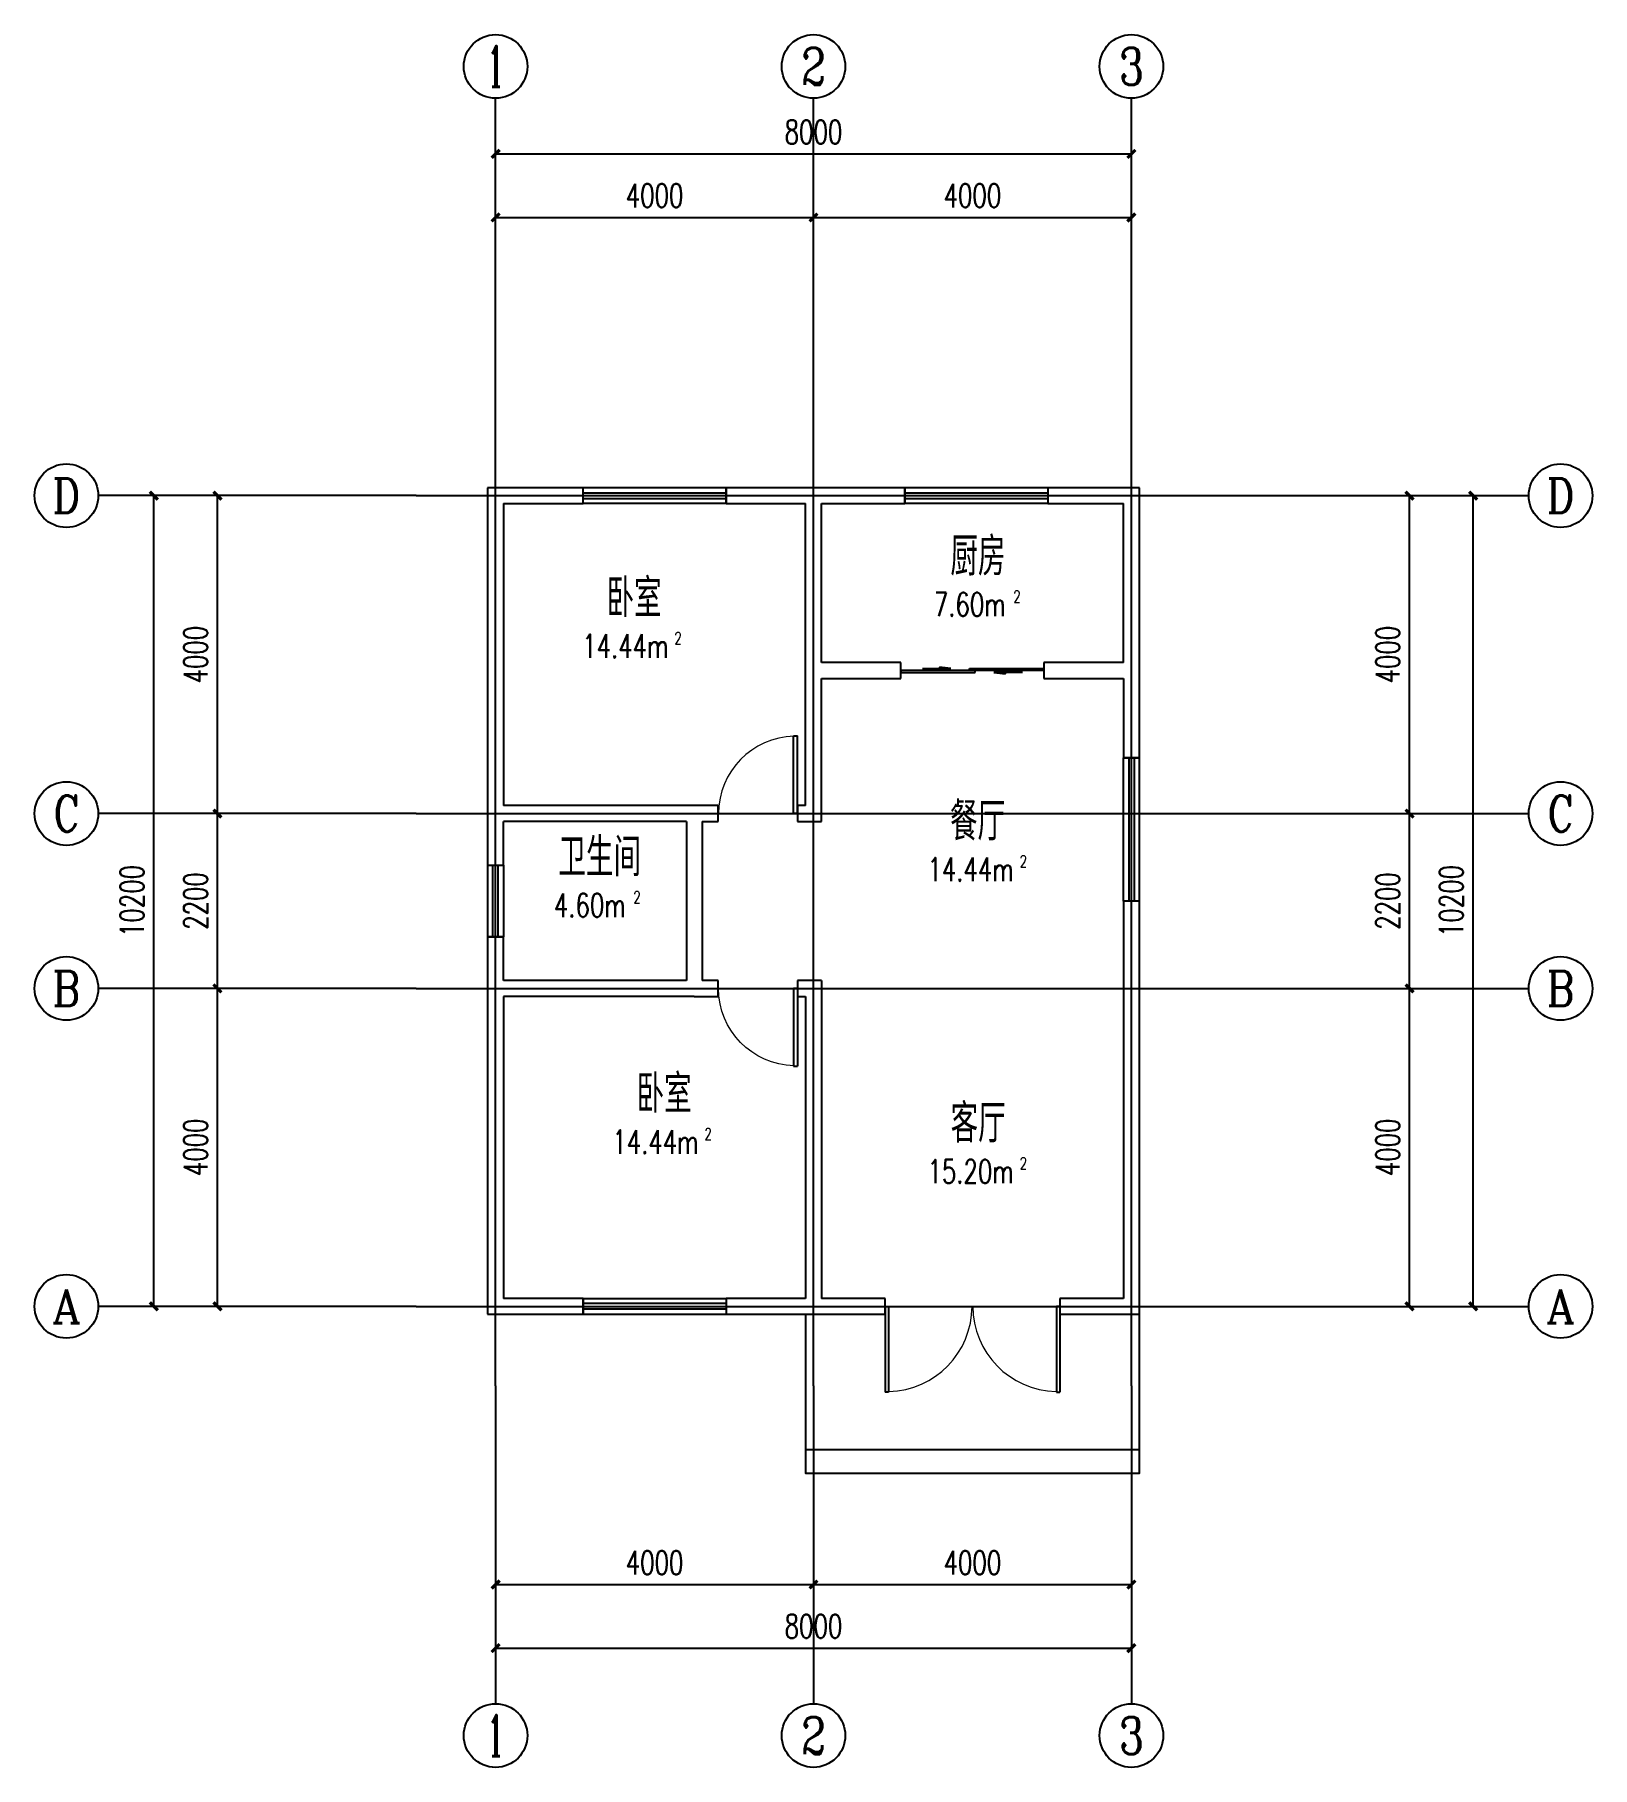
# Model space of a CAD drawing. Extents: x 63997 to 83597, y -22112 to -312.
import ezdxf
from ezdxf.enums import TextEntityAlignment as Align

# ---------------------------------------------------------------- set-up
doc = ezdxf.new("R2010")
doc.units = 0
doc.header["$LTSCALE"] = 1000
doc.header["$MEASUREMENT"] = 0
for name, color, linetype in [('HT-A-AXIS-F01-NEW', 3, 'Continuous'), ('HT-A-AXIS-TEXT-F01-NEW', 7, 'Continuous'), ('HT-A-NOPLOT-F01-NEW', 1, 'Continuous'), ('HT-A-ROOM-F01-NEW', 7, 'Continuous'), ('HT-A-WALL-F01-NEW', 9, 'Continuous'), ('HT-A-WIND-F01-NEW', 4, 'Continuous')]:
    doc.layers.add(name, color=color, linetype=linetype)
doc.styles.add('_TCH_AXIS', font='COMPLEX', dxfattribs={"bigfont": 'GBCBIG'})
doc.styles.add('_TCH_DIM_T3', font='SIMPLEX', dxfattribs={"width": 0.71, "bigfont": 'GBCBIG'})
doc.styles.add('_TCH_SPACE', font='SIMPLEX', dxfattribs={"bigfont": 'GBCBIG'})
doc.styles.add('COMPLEX', font='COMPLEX')
doc.dimstyles.new('_TCH_ARCH&&100', dxfattribs={"dimtxt": 297.5, "dimasz": 100, "dimexe": 250, "dimexo": 300, "dimgap": 126.25, "dimtad": 1, "dimdec": 0, "dimzin": 0, "dimdsep": 46, "dimtxsty": '_TCH_DIM_T3', "dimblk": 'ARCHTICK', "dimcen": 0.09, "dimclrt": 7, "dimazin": 2, "dimtfac": 1, "dimtdec": 0, "dimtix": 1, "dimtmove": 2, "dimatfit": 3, "dimfxl": 100, "dimtolj": 1, "dimtzin": 0, "dimarcsym": 0})

# ---------------------------------------------------------------- blocks, each defined once
blk = doc.blocks.new('_ArchTick')
at = {"color": 0, "linetype": 'ByBlock', "const_width": 0.4}
blk.add_lwpolyline([(-0.5, -0.5), (0.5, 0.5)], dxfattribs=at)
blk = doc.blocks.new('*D9')
at = {"layer": 'Defpoints', "color": 0, "transparency": 16777216}
for p in [(78796.75, -12312.43), (81296.75, -12312.43), (78796.75, -16312.43)]:
    blk.add_point(p, dxfattribs=at)
at = {"layer": 'HT-A-AXIS-F01-NEW', "color": 0, "lineweight": -2, "transparency": 16777216}
for p, q in [((79096.75, -12312.43), (81546.75, -12312.43)), ((81296.75, -16312.43), (81296.75, -12312.43)), ((79096.75, -16312.43), (81546.75, -16312.43))]:
    blk.add_line(p, q, dxfattribs=at)
at = {"layer": 'HT-A-AXIS-F01-NEW', "color": 0, "lineweight": -2, "transparency": 16777216, "xscale": 100, "yscale": 100, "zscale": 100}
for p, rotation in [((81296.75, -12312.43), 90), ((81296.75, -16312.43), 270)]:
    blk.add_blockref('_ArchTick', p, dxfattribs=dict(at, rotation=rotation))
at = {"layer": 'HT-A-AXIS-F01-NEW', "color": 7, "transparency": 16777216, "insert": (81021.75, -14312.43), "char_height": 297.5, "attachment_point": 5, "rotation": 90, "style": '_TCH_DIM_T3'}
blk.add_mtext('\\A1;4000', dxfattribs=at)
blk = doc.blocks.new('*D10')
at = {"layer": 'Defpoints', "color": 0, "transparency": 16777216}
for p in [(78796.75, -10112.43), (81296.75, -10112.43), (78796.75, -12312.43)]:
    blk.add_point(p, dxfattribs=at)
at = {"layer": 'HT-A-AXIS-F01-NEW', "color": 0, "lineweight": -2, "transparency": 16777216}
for p, q in [((79096.75, -10112.43), (81546.75, -10112.43)), ((81296.75, -12312.43), (81296.75, -10112.43)), ((79096.75, -12312.43), (81546.75, -12312.43))]:
    blk.add_line(p, q, dxfattribs=at)
at = {"layer": 'HT-A-AXIS-F01-NEW', "color": 0, "lineweight": -2, "transparency": 16777216, "xscale": 100, "yscale": 100, "zscale": 100}
for p, rotation in [((81296.75, -10112.43), 90), ((81296.75, -12312.43), 270)]:
    blk.add_blockref('_ArchTick', p, dxfattribs=dict(at, rotation=rotation))
at = {"layer": 'HT-A-AXIS-F01-NEW', "color": 7, "transparency": 16777216, "insert": (81021.75, -11212.43), "char_height": 297.5, "attachment_point": 5, "rotation": 90, "style": '_TCH_DIM_T3'}
blk.add_mtext('\\A1;2200', dxfattribs=at)
blk = doc.blocks.new('*D11')
at = {"layer": 'Defpoints', "color": 0, "transparency": 16777216}
for p in [(78796.75, -6112.43), (81296.75, -6112.43), (78796.75, -10112.43)]:
    blk.add_point(p, dxfattribs=at)
at = {"layer": 'HT-A-AXIS-F01-NEW', "color": 0, "lineweight": -2, "transparency": 16777216}
for p, q in [((79096.75, -6112.43), (81546.75, -6112.43)), ((81296.75, -10112.43), (81296.75, -6112.43)), ((79096.75, -10112.43), (81546.75, -10112.43))]:
    blk.add_line(p, q, dxfattribs=at)
at = {"layer": 'HT-A-AXIS-F01-NEW', "color": 0, "lineweight": -2, "transparency": 16777216, "xscale": 100, "yscale": 100, "zscale": 100}
for p, rotation in [((81296.75, -6112.43), 90), ((81296.75, -10112.43), 270)]:
    blk.add_blockref('_ArchTick', p, dxfattribs=dict(at, rotation=rotation))
at = {"layer": 'HT-A-AXIS-F01-NEW', "color": 7, "transparency": 16777216, "insert": (81021.75, -8112.43), "char_height": 297.5, "attachment_point": 5, "rotation": 90, "style": '_TCH_DIM_T3'}
blk.add_mtext('\\A1;4000', dxfattribs=at)
blk = doc.blocks.new('*D12')
at = {"layer": 'Defpoints', "color": 0, "transparency": 16777216}
for p in [(78796.75, -6112.43), (82096.75, -6112.43), (78796.75, -16312.43)]:
    blk.add_point(p, dxfattribs=at)
at = {"layer": 'HT-A-AXIS-F01-NEW', "color": 0, "lineweight": -2, "transparency": 16777216}
for p, q in [((79096.75, -6112.43), (82346.75, -6112.43)), ((82096.75, -16312.43), (82096.75, -6112.43)), ((79096.75, -16312.43), (82346.75, -16312.43))]:
    blk.add_line(p, q, dxfattribs=at)
at = {"layer": 'HT-A-AXIS-F01-NEW', "color": 0, "lineweight": -2, "transparency": 16777216, "xscale": 100, "yscale": 100, "zscale": 100}
for p, rotation in [((82096.75, -6112.43), 90), ((82096.75, -16312.43), 270)]:
    blk.add_blockref('_ArchTick', p, dxfattribs=dict(at, rotation=rotation))
at = {"layer": 'HT-A-AXIS-F01-NEW', "color": 7, "transparency": 16777216, "insert": (81821.75, -11212.43), "char_height": 297.5, "attachment_point": 5, "rotation": 90, "style": '_TCH_DIM_T3'}
blk.add_mtext('\\A1;10200', dxfattribs=at)
blk = doc.blocks.new('*D13')
at = {"layer": 'Defpoints', "color": 0, "transparency": 16777216}
for p in [(66296.75, -12312.43), (68796.75, -12312.43), (68796.75, -16312.43)]:
    blk.add_point(p, dxfattribs=at)
at = {"layer": 'HT-A-AXIS-F01-NEW', "color": 0, "lineweight": -2, "transparency": 16777216}
for p, q in [((68496.75, -12312.43), (66046.75, -12312.43)), ((66296.75, -16312.43), (66296.75, -12312.43)), ((68496.75, -16312.43), (66046.75, -16312.43))]:
    blk.add_line(p, q, dxfattribs=at)
at = {"layer": 'HT-A-AXIS-F01-NEW', "color": 0, "lineweight": -2, "transparency": 16777216, "xscale": 100, "yscale": 100, "zscale": 100}
for p, rotation in [((66296.75, -12312.43), 90), ((66296.75, -16312.43), 270)]:
    blk.add_blockref('_ArchTick', p, dxfattribs=dict(at, rotation=rotation))
at = {"layer": 'HT-A-AXIS-F01-NEW', "color": 7, "transparency": 16777216, "insert": (66021.75, -14312.43), "char_height": 297.5, "attachment_point": 5, "rotation": 90, "style": '_TCH_DIM_T3'}
blk.add_mtext('\\A1;4000', dxfattribs=at)
blk = doc.blocks.new('*D14')
at = {"layer": 'Defpoints', "color": 0, "transparency": 16777216}
for p in [(66296.75, -10112.43), (68796.75, -10112.43), (68796.75, -12312.43)]:
    blk.add_point(p, dxfattribs=at)
at = {"layer": 'HT-A-AXIS-F01-NEW', "color": 0, "lineweight": -2, "transparency": 16777216}
for p, q in [((68496.75, -10112.43), (66046.75, -10112.43)), ((66296.75, -12312.43), (66296.75, -10112.43)), ((68496.75, -12312.43), (66046.75, -12312.43))]:
    blk.add_line(p, q, dxfattribs=at)
at = {"layer": 'HT-A-AXIS-F01-NEW', "color": 0, "lineweight": -2, "transparency": 16777216, "xscale": 100, "yscale": 100, "zscale": 100}
for p, rotation in [((66296.75, -10112.43), 90), ((66296.75, -12312.43), 270)]:
    blk.add_blockref('_ArchTick', p, dxfattribs=dict(at, rotation=rotation))
at = {"layer": 'HT-A-AXIS-F01-NEW', "color": 7, "transparency": 16777216, "insert": (66021.75, -11212.43), "char_height": 297.5, "attachment_point": 5, "rotation": 90, "style": '_TCH_DIM_T3'}
blk.add_mtext('\\A1;2200', dxfattribs=at)
blk = doc.blocks.new('*D15')
at = {"layer": 'Defpoints', "color": 0, "transparency": 16777216}
for p in [(66296.75, -6112.43), (68796.75, -6112.43), (68796.75, -10112.43)]:
    blk.add_point(p, dxfattribs=at)
at = {"layer": 'HT-A-AXIS-F01-NEW', "color": 0, "lineweight": -2, "transparency": 16777216}
for p, q in [((68496.75, -6112.43), (66046.75, -6112.43)), ((66296.75, -10112.43), (66296.75, -6112.43)), ((68496.75, -10112.43), (66046.75, -10112.43))]:
    blk.add_line(p, q, dxfattribs=at)
at = {"layer": 'HT-A-AXIS-F01-NEW', "color": 0, "lineweight": -2, "transparency": 16777216, "xscale": 100, "yscale": 100, "zscale": 100}
for p, rotation in [((66296.75, -6112.43), 90), ((66296.75, -10112.43), 270)]:
    blk.add_blockref('_ArchTick', p, dxfattribs=dict(at, rotation=rotation))
at = {"layer": 'HT-A-AXIS-F01-NEW', "color": 7, "transparency": 16777216, "insert": (66021.75, -8112.43), "char_height": 297.5, "attachment_point": 5, "rotation": 90, "style": '_TCH_DIM_T3'}
blk.add_mtext('\\A1;4000', dxfattribs=at)
blk = doc.blocks.new('*D16')
at = {"layer": 'Defpoints', "color": 0, "transparency": 16777216}
for p in [(65496.75, -6112.43), (68796.75, -6112.43), (68796.75, -16312.43)]:
    blk.add_point(p, dxfattribs=at)
at = {"layer": 'HT-A-AXIS-F01-NEW', "color": 0, "lineweight": -2, "transparency": 16777216}
for p, q in [((68496.75, -6112.43), (65246.75, -6112.43)), ((65496.75, -16312.43), (65496.75, -6112.43)), ((68496.75, -16312.43), (65246.75, -16312.43))]:
    blk.add_line(p, q, dxfattribs=at)
at = {"layer": 'HT-A-AXIS-F01-NEW', "color": 0, "lineweight": -2, "transparency": 16777216, "xscale": 100, "yscale": 100, "zscale": 100}
for p, rotation in [((65496.75, -6112.43), 90), ((65496.75, -16312.43), 270)]:
    blk.add_blockref('_ArchTick', p, dxfattribs=dict(at, rotation=rotation))
at = {"layer": 'HT-A-AXIS-F01-NEW', "color": 7, "transparency": 16777216, "insert": (65221.75, -11212.43), "char_height": 297.5, "attachment_point": 5, "rotation": 90, "style": '_TCH_DIM_T3'}
blk.add_mtext('\\A1;10200', dxfattribs=at)
blk = doc.blocks.new('*D17')
at = {"layer": 'Defpoints', "color": 0, "transparency": 16777216}
for p in [(73796.75, -2612.43), (69796.75, -5112.43), (73796.75, -5112.43)]:
    blk.add_point(p, dxfattribs=at)
at = {"layer": 'HT-A-AXIS-F01-NEW', "color": 0, "lineweight": -2, "transparency": 16777216}
for p, q in [((69796.75, -4812.43), (69796.75, -2362.43)), ((73796.75, -4812.43), (73796.75, -2362.43)), ((69796.75, -2612.43), (73796.75, -2612.43))]:
    blk.add_line(p, q, dxfattribs=at)
at = {"layer": 'HT-A-AXIS-F01-NEW', "color": 0, "lineweight": -2, "transparency": 16777216, "xscale": 100, "yscale": 100, "zscale": 100, "rotation": 180}
blk.add_blockref('_ArchTick', (69796.75, -2612.43), dxfattribs=at)
at = {"layer": 'HT-A-AXIS-F01-NEW', "color": 0, "lineweight": -2, "transparency": 16777216, "xscale": 100, "yscale": 100, "zscale": 100}
blk.add_blockref('_ArchTick', (73796.75, -2612.43), dxfattribs=at)
at = {"layer": 'HT-A-AXIS-F01-NEW', "color": 7, "transparency": 16777216, "insert": (71796.75, -2337.43), "char_height": 297.5, "attachment_point": 5, "style": '_TCH_DIM_T3'}
blk.add_mtext('\\A1;4000', dxfattribs=at)
blk = doc.blocks.new('*D18')
at = {"layer": 'Defpoints', "color": 0, "transparency": 16777216}
for p in [(77796.75, -2612.43), (73796.75, -5112.43), (77796.75, -5112.43)]:
    blk.add_point(p, dxfattribs=at)
at = {"layer": 'HT-A-AXIS-F01-NEW', "color": 0, "lineweight": -2, "transparency": 16777216}
for p, q in [((73796.75, -4812.43), (73796.75, -2362.43)), ((77796.75, -4812.43), (77796.75, -2362.43)), ((73796.75, -2612.43), (77796.75, -2612.43))]:
    blk.add_line(p, q, dxfattribs=at)
at = {"layer": 'HT-A-AXIS-F01-NEW', "color": 0, "lineweight": -2, "transparency": 16777216, "xscale": 100, "yscale": 100, "zscale": 100, "rotation": 180}
blk.add_blockref('_ArchTick', (73796.75, -2612.43), dxfattribs=at)
at = {"layer": 'HT-A-AXIS-F01-NEW', "color": 0, "lineweight": -2, "transparency": 16777216, "xscale": 100, "yscale": 100, "zscale": 100}
blk.add_blockref('_ArchTick', (77796.75, -2612.43), dxfattribs=at)
at = {"layer": 'HT-A-AXIS-F01-NEW', "color": 7, "transparency": 16777216, "insert": (75796.75, -2337.43), "char_height": 297.5, "attachment_point": 5, "style": '_TCH_DIM_T3'}
blk.add_mtext('\\A1;4000', dxfattribs=at)
blk = doc.blocks.new('*D19')
at = {"layer": 'Defpoints', "color": 0, "transparency": 16777216}
for p in [(77796.75, -1812.43), (69796.75, -5112.43), (77796.75, -5112.43)]:
    blk.add_point(p, dxfattribs=at)
at = {"layer": 'HT-A-AXIS-F01-NEW', "color": 0, "lineweight": -2, "transparency": 16777216}
for p, q in [((69796.75, -4812.43), (69796.75, -1562.43)), ((77796.75, -4812.43), (77796.75, -1562.43)), ((69796.75, -1812.43), (77796.75, -1812.43))]:
    blk.add_line(p, q, dxfattribs=at)
at = {"layer": 'HT-A-AXIS-F01-NEW', "color": 0, "lineweight": -2, "transparency": 16777216, "xscale": 100, "yscale": 100, "zscale": 100, "rotation": 180}
blk.add_blockref('_ArchTick', (69796.75, -1812.43), dxfattribs=at)
at = {"layer": 'HT-A-AXIS-F01-NEW', "color": 0, "lineweight": -2, "transparency": 16777216, "xscale": 100, "yscale": 100, "zscale": 100}
blk.add_blockref('_ArchTick', (77796.75, -1812.43), dxfattribs=at)
at = {"layer": 'HT-A-AXIS-F01-NEW', "color": 7, "transparency": 16777216, "insert": (73796.75, -1537.43), "char_height": 297.5, "attachment_point": 5, "style": '_TCH_DIM_T3'}
blk.add_mtext('\\A1;8000', dxfattribs=at)
blk = doc.blocks.new('*D20')
at = {"layer": 'Defpoints', "color": 0, "transparency": 16777216}
for p in [(69796.75, -17312.43), (73796.75, -17312.43), (73796.75, -19812.43)]:
    blk.add_point(p, dxfattribs=at)
at = {"layer": 'HT-A-AXIS-F01-NEW', "color": 0, "lineweight": -2, "transparency": 16777216}
for p, q in [((69796.75, -17612.43), (69796.75, -20062.43)), ((73796.75, -17612.43), (73796.75, -20062.43)), ((69796.75, -19812.43), (73796.75, -19812.43))]:
    blk.add_line(p, q, dxfattribs=at)
at = {"layer": 'HT-A-AXIS-F01-NEW', "color": 0, "lineweight": -2, "transparency": 16777216, "xscale": 100, "yscale": 100, "zscale": 100, "rotation": 180}
blk.add_blockref('_ArchTick', (69796.75, -19812.43), dxfattribs=at)
at = {"layer": 'HT-A-AXIS-F01-NEW', "color": 0, "lineweight": -2, "transparency": 16777216, "xscale": 100, "yscale": 100, "zscale": 100}
blk.add_blockref('_ArchTick', (73796.75, -19812.43), dxfattribs=at)
at = {"layer": 'HT-A-AXIS-F01-NEW', "color": 7, "transparency": 16777216, "insert": (71796.75, -19537.43), "char_height": 297.5, "attachment_point": 5, "style": '_TCH_DIM_T3'}
blk.add_mtext('\\A1;4000', dxfattribs=at)
blk = doc.blocks.new('*D21')
at = {"layer": 'Defpoints', "color": 0, "transparency": 16777216}
for p in [(73796.75, -17312.43), (77796.75, -17312.43), (77796.75, -19812.43)]:
    blk.add_point(p, dxfattribs=at)
at = {"layer": 'HT-A-AXIS-F01-NEW', "color": 0, "lineweight": -2, "transparency": 16777216}
for p, q in [((73796.75, -17612.43), (73796.75, -20062.43)), ((77796.75, -17612.43), (77796.75, -20062.43)), ((73796.75, -19812.43), (77796.75, -19812.43))]:
    blk.add_line(p, q, dxfattribs=at)
at = {"layer": 'HT-A-AXIS-F01-NEW', "color": 0, "lineweight": -2, "transparency": 16777216, "xscale": 100, "yscale": 100, "zscale": 100, "rotation": 180}
blk.add_blockref('_ArchTick', (73796.75, -19812.43), dxfattribs=at)
at = {"layer": 'HT-A-AXIS-F01-NEW', "color": 0, "lineweight": -2, "transparency": 16777216, "xscale": 100, "yscale": 100, "zscale": 100}
blk.add_blockref('_ArchTick', (77796.75, -19812.43), dxfattribs=at)
at = {"layer": 'HT-A-AXIS-F01-NEW', "color": 7, "transparency": 16777216, "insert": (75796.75, -19537.43), "char_height": 297.5, "attachment_point": 5, "style": '_TCH_DIM_T3'}
blk.add_mtext('\\A1;4000', dxfattribs=at)
blk = doc.blocks.new('*D22')
at = {"layer": 'Defpoints', "color": 0, "transparency": 16777216}
for p in [(69796.75, -17312.43), (77796.75, -17312.43), (77796.75, -20612.43)]:
    blk.add_point(p, dxfattribs=at)
at = {"layer": 'HT-A-AXIS-F01-NEW', "color": 0, "lineweight": -2, "transparency": 16777216}
for p, q in [((69796.75, -17612.43), (69796.75, -20862.43)), ((77796.75, -17612.43), (77796.75, -20862.43)), ((69796.75, -20612.43), (77796.75, -20612.43))]:
    blk.add_line(p, q, dxfattribs=at)
at = {"layer": 'HT-A-AXIS-F01-NEW', "color": 0, "lineweight": -2, "transparency": 16777216, "xscale": 100, "yscale": 100, "zscale": 100, "rotation": 180}
blk.add_blockref('_ArchTick', (69796.75, -20612.43), dxfattribs=at)
at = {"layer": 'HT-A-AXIS-F01-NEW', "color": 0, "lineweight": -2, "transparency": 16777216, "xscale": 100, "yscale": 100, "zscale": 100}
blk.add_blockref('_ArchTick', (77796.75, -20612.43), dxfattribs=at)
at = {"layer": 'HT-A-AXIS-F01-NEW', "color": 7, "transparency": 16777216, "insert": (73796.75, -20337.43), "char_height": 297.5, "attachment_point": 5, "style": '_TCH_DIM_T3'}
blk.add_mtext('\\A1;8000', dxfattribs=at)
blk = doc.blocks.new('$DorLib2D$00000002')
for p, q in [((-0.5, 0), (-0.5, 0.49)), ((-0.48, 0.49), (-0.5, 0.49)), ((-0.48, 0), (-0.48, 0.49)), ((0.48, 0), (0.48, 0.49)), ((0.48, 0.49), (0.5, 0.49)), ((0.5, 0), (0.5, 0.49)), ((-0.5, 0), (-0.48, 0)), ((0.5, 0), (0.48, 0))]:
    blk.add_line(p, q)
at = {"lineweight": 13}
for centre, start, end in [((-0.49, 0), 0, 88.53), ((0.49, 0), 91.47, 180)]:
    blk.add_arc(centre, 0.4875, start, end, dxfattribs=at)
blk = doc.blocks.new('$DorLib2D$00000001')
for p, q in [((0.45, 0.98), (0.5, 0.98)), ((0.45, 0), (0.45, 0.98)), ((0.5, 0), (0.5, 0.98)), ((0.5, 0), (0.45, 0))]:
    blk.add_line(p, q)
at = {"lineweight": 13}
blk.add_arc((0.48, 0), 0.975, 91.47, 180, dxfattribs=at)
blk = doc.blocks.new('$DorLib2D$00000131')
at = {"color": 0, "linetype": 'Continuous'}
for p, q in [((-0.5, 0.13), (-0.5, 0)), ((0.02, 0.13), (-0.5, 0.13)), ((0.02, 0), (0.02, 0.13)), ((0.15, 0.13), (0.23, 0.2)), ((0.35, 0.13), (0.15, 0.13)), ((0.23, 0.2), (0.23, 0.13)), ((-0.5, 0), (0.02, 0)), ((-0.02, 0), (0.5, 0)), ((-0.02, -0.13), (-0.02, 0)), ((0.5, 0), (0.5, -0.13)), ((-0.35, -0.13), (-0.15, -0.13)), ((-0.23, -0.2), (-0.23, -0.13)), ((-0.15, -0.13), (-0.23, -0.2)), ((0.5, -0.13), (-0.02, -0.13))]:
    blk.add_line(p, q, dxfattribs=at)
blk = doc.blocks.new('$TCHSYS$WIN2D')
for p, q in [((-0.5, 0.5), (0.5, 0.5)), ((-0.5, 0.5), (-0.5, -0.5)), ((0.5, 0.5), (0.5, -0.5)), ((0.5, 0.17), (-0.5, 0.17)), ((0.5, -0.17), (-0.5, -0.17)), ((-0.5, -0.5), (0.5, -0.5))]:
    blk.add_line(p, q)
blk = doc.blocks.new('_AXISO')
blk.add_circle((0, 0), 0.5)
at = {"layer": 'HT-A-AXIS-TEXT-F01-NEW', "style": 'COMPLEX', "width": 1.04}
blk.add_attdef('A', text='', height=0.56, dxfattribs=at).set_placement((-0.25, -0.28), (0.25, -0.28), align=Align.FIT)

msp = doc.modelspace()

# ---------------------------------------------------------------- linework, layer by layer
for points in [[(73696.75, -16412.43), (73696.75, -18412.43), (77896.75, -18412.43), (77896.75, -16412.43)], [(73696.75, -16412.43), (73696.75, -18112.43), (77896.75, -18112.43), (77896.75, -16412.43)]]:
    msp.add_lwpolyline(points)
at = {"layer": 'HT-A-AXIS-F01-NEW'}
for p, q in [((69796.75, -5112.43), (69796.75, -1112.43)), ((73796.75, -5112.43), (73796.75, -1112.43)), ((77796.75, -5112.43), (77796.75, -1112.43)), ((68796.75, -6112.43), (64796.75, -6112.43)), ((78796.75, -6112.43), (82796.75, -6112.43)), ((68796.75, -10112.43), (64796.75, -10112.43)), ((78796.75, -10112.43), (82796.75, -10112.43)), ((68796.75, -12312.43), (64796.75, -12312.43)), ((78796.75, -12312.43), (82796.75, -12312.43)), ((68796.75, -16312.43), (64796.75, -16312.43)), ((78796.75, -16312.43), (82796.75, -16312.43)), ((69796.75, -17312.43), (69796.75, -21312.43)), ((73796.75, -17312.43), (73796.75, -21312.43)), ((77796.75, -17312.43), (77796.75, -21312.43))]:
    msp.add_line(p, q, dxfattribs=at)
at = {"layer": 'HT-A-NOPLOT-F01-NEW'}
for p, q in [((69796.75, -17312.43), (69796.75, -5112.43)), ((73796.75, -17312.43), (73796.75, -5112.43)), ((77796.75, -17312.43), (77796.75, -5112.43)), ((68796.75, -6112.43), (78796.75, -6112.43)), ((68796.75, -10112.43), (78796.75, -10112.43)), ((68796.75, -12312.43), (78796.75, -12312.43)), ((68796.75, -16312.43), (78796.75, -16312.43))]:
    msp.add_line(p, q, dxfattribs=at)
at = {"layer": 'HT-A-WALL-F01-NEW'}
for p, q in [((69696.75, -6012.43), (69696.75, -10112.43)), ((70896.75, -6012.43), (69696.75, -6012.43)), ((70896.75, -6212.43), (70896.75, -6012.43)), ((73796.75, -6012.43), (72696.75, -6012.43)), ((72696.75, -6012.43), (72696.75, -6212.43)), ((74946.75, -6012.43), (73796.75, -6012.43)), ((74946.75, -6212.43), (74946.75, -6012.43)), ((77896.75, -6012.43), (76746.75, -6012.43)), ((76746.75, -6012.43), (76746.75, -6212.43)), ((77896.75, -8312.43), (77896.75, -6012.43)), ((69896.75, -6212.43), (69896.75, -10012.43)), ((69896.75, -6212.43), (70896.75, -6212.43)), ((72696.75, -6212.43), (73696.75, -6212.43)), ((73696.75, -8312.43), (73696.75, -6212.43)), ((73896.75, -6212.43), (74946.75, -6212.43)), ((73896.75, -8212.43), (73896.75, -6212.43)), ((76746.75, -6212.43), (77696.75, -6212.43)), ((77696.75, -8212.43), (77696.75, -6212.43)), ((74896.75, -8212.43), (73896.75, -8212.43)), ((74896.75, -8412.43), (74896.75, -8212.43)), ((77696.75, -8212.43), (76696.75, -8212.43)), ((76696.75, -8212.43), (76696.75, -8412.43)), ((73696.75, -10012.43), (73696.75, -8312.43)), ((73896.75, -10212.43), (73896.75, -8412.43)), ((73896.75, -8412.43), (74896.75, -8412.43)), ((76696.75, -8412.43), (77696.75, -8412.43)), ((77696.75, -8412.43), (77696.75, -9412.43)), ((77896.75, -9412.43), (77896.75, -8312.43)), ((77696.75, -9412.43), (77896.75, -9412.43)), ((72296.75, -10012.43), (69896.75, -10012.43)), ((72596.75, -10012.43), (72296.75, -10012.43)), ((72596.75, -10212.43), (72596.75, -10012.43)), ((73696.75, -10012.43), (73596.75, -10012.43)), ((73596.75, -10012.43), (73596.75, -10212.43)), ((69696.75, -10112.43), (69696.75, -10762.43)), ((69896.75, -10762.43), (69896.75, -10212.43)), ((72196.75, -10212.43), (69896.75, -10212.43)), ((72196.75, -10212.43), (72196.75, -12212.43)), ((72396.75, -10212.43), (72596.75, -10212.43)), ((72396.75, -10212.43), (72396.75, -12212.43)), ((73596.75, -10212.43), (73896.75, -10212.43)), ((69696.75, -10762.43), (69896.75, -10762.43)), ((77896.75, -11212.43), (77696.75, -11212.43)), ((77696.75, -11212.43), (77696.75, -16212.43)), ((77896.75, -16412.43), (77896.75, -11212.43)), ((69896.75, -11662.43), (69696.75, -11662.43)), ((69696.75, -11662.43), (69696.75, -12312.43)), ((69896.75, -12212.43), (69896.75, -11662.43)), ((69696.75, -12312.43), (69696.75, -16412.43)), ((72196.75, -12212.43), (69896.75, -12212.43)), ((69896.75, -12412.43), (69896.75, -16212.43)), ((72296.75, -12412.43), (69896.75, -12412.43)), ((72296.75, -12412.43), (72596.75, -12412.43)), ((72596.75, -12212.43), (72396.75, -12212.43)), ((72596.75, -12412.43), (72596.75, -12212.43)), ((73896.75, -12212.43), (73596.75, -12212.43)), ((73596.75, -12212.43), (73596.75, -12412.43)), ((73596.75, -12412.43), (73696.75, -12412.43)), ((73696.75, -12412.43), (73696.75, -16212.43)), ((73896.75, -12212.43), (73896.75, -16212.43)), ((70896.75, -16212.43), (69896.75, -16212.43)), ((70896.75, -16412.43), (70896.75, -16212.43)), ((73696.75, -16212.43), (72696.75, -16212.43)), ((72696.75, -16212.43), (72696.75, -16412.43)), ((74696.75, -16212.43), (73896.75, -16212.43)), ((74696.75, -16412.43), (74696.75, -16212.43)), ((77696.75, -16212.43), (76896.75, -16212.43)), ((76896.75, -16212.43), (76896.75, -16412.43)), ((69696.75, -16412.43), (70896.75, -16412.43)), ((72696.75, -16412.43), (73796.75, -16412.43)), ((73796.75, -16412.43), (74696.75, -16412.43)), ((76896.75, -16412.43), (77896.75, -16412.43))]:
    msp.add_line(p, q, dxfattribs=at)

# ---------------------------------------------------------------- block references
at = {"layer": 'HT-A-AXIS-F01-NEW'}
ref = msp.add_blockref('_AXISO', (69796.75, -712.43), dxfattribs=dict(at, xscale=800, yscale=800, zscale=800))
ref.add_attrib('A', '1', dxfattribs={"layer": 'HT-A-AXIS-TEXT-F01-NEW', "height": 514.72, "style": '_TCH_AXIS'}).set_placement((69686.46, -969.79), (69907.05, -969.79), align=Align.FIT)
ref = msp.add_blockref('_AXISO', (73796.75, -712.43), dxfattribs=dict(at, xscale=800, yscale=800, zscale=800))
ref.add_attrib('A', '2', dxfattribs={"layer": 'HT-A-AXIS-TEXT-F01-NEW', "height": 465.95, "style": '_TCH_AXIS'}).set_placement((73641.44, -945.4), (73952.07, -945.4), align=Align.FIT)
ref = msp.add_blockref('_AXISO', (77796.75, -712.43), dxfattribs=dict(at, xscale=800, yscale=800, zscale=800))
ref.add_attrib('A', '3', dxfattribs={"layer": 'HT-A-AXIS-TEXT-F01-NEW', "height": 465.95, "style": '_TCH_AXIS'}).set_placement((77641.44, -945.4), (77952.07, -945.4), align=Align.FIT)
ref = msp.add_blockref('_AXISO', (64396.75, -6112.43), dxfattribs=dict(at, xscale=800, yscale=800, zscale=800))
ref.add_attrib('A', 'D', dxfattribs={"layer": 'HT-A-AXIS-TEXT-F01-NEW', "height": 435.26, "style": '_TCH_AXIS'}).set_placement((64220.58, -6330.06), (64572.93, -6330.06), align=Align.FIT)
ref = msp.add_blockref('_AXISO', (83196.75, -6112.43), dxfattribs=dict(at, xscale=800, yscale=800, zscale=800))
ref.add_attrib('A', 'D', dxfattribs={"layer": 'HT-A-AXIS-TEXT-F01-NEW', "height": 435.26, "style": '_TCH_AXIS'}).set_placement((83020.58, -6330.06), (83372.93, -6330.06), align=Align.FIT)
ref = msp.add_blockref('_AXISO', (64396.75, -10112.43), dxfattribs=dict(at, xscale=800, yscale=800, zscale=800))
ref.add_attrib('A', 'C', dxfattribs={"layer": 'HT-A-AXIS-TEXT-F01-NEW', "height": 455.69, "style": '_TCH_AXIS'}).set_placement((64234.01, -10340.27), (64559.5, -10340.27), align=Align.FIT)
ref = msp.add_blockref('_AXISO', (83196.75, -10112.43), dxfattribs=dict(at, xscale=800, yscale=800, zscale=800))
ref.add_attrib('A', 'C', dxfattribs={"layer": 'HT-A-AXIS-TEXT-F01-NEW', "height": 455.69, "style": '_TCH_AXIS'}).set_placement((83034.01, -10340.27), (83359.5, -10340.27), align=Align.FIT)
ref = msp.add_blockref('_AXISO', (64396.75, -12312.43), dxfattribs=dict(at, xscale=800, yscale=800, zscale=800))
ref.add_attrib('A', 'B', dxfattribs={"layer": 'HT-A-AXIS-TEXT-F01-NEW', "height": 435.26, "style": '_TCH_AXIS'}).set_placement((64220.58, -12530.06), (64572.93, -12530.06), align=Align.FIT)
ref = msp.add_blockref('_AXISO', (83196.75, -12312.43), dxfattribs=dict(at, xscale=800, yscale=800, zscale=800))
ref.add_attrib('A', 'B', dxfattribs={"layer": 'HT-A-AXIS-TEXT-F01-NEW', "height": 435.26, "style": '_TCH_AXIS'}).set_placement((83020.58, -12530.06), (83372.93, -12530.06), align=Align.FIT)
ref = msp.add_blockref('_AXISO', (64396.75, -16312.43), dxfattribs=dict(at, xscale=800, yscale=800, zscale=800))
ref.add_attrib('A', 'A', dxfattribs={"layer": 'HT-A-AXIS-TEXT-F01-NEW', "height": 425.18, "style": '_TCH_AXIS'}).set_placement((64214.53, -16525.02), (64578.97, -16525.02), align=Align.FIT)
ref = msp.add_blockref('_AXISO', (83196.75, -16312.43), dxfattribs=dict(at, xscale=800, yscale=800, zscale=800))
ref.add_attrib('A', 'A', dxfattribs={"layer": 'HT-A-AXIS-TEXT-F01-NEW', "height": 425.18, "style": '_TCH_AXIS'}).set_placement((83014.53, -16525.02), (83378.97, -16525.02), align=Align.FIT)
ref = msp.add_blockref('_AXISO', (69796.75, -21712.43), dxfattribs=dict(at, xscale=800, yscale=800, zscale=800))
ref.add_attrib('A', '1', dxfattribs={"layer": 'HT-A-AXIS-TEXT-F01-NEW', "height": 514.72, "style": '_TCH_AXIS'}).set_placement((69686.46, -21969.79), (69907.05, -21969.79), align=Align.FIT)
ref = msp.add_blockref('_AXISO', (73796.75, -21712.43), dxfattribs=dict(at, xscale=800, yscale=800, zscale=800))
ref.add_attrib('A', '2', dxfattribs={"layer": 'HT-A-AXIS-TEXT-F01-NEW', "height": 465.95, "style": '_TCH_AXIS'}).set_placement((73641.44, -21945.4), (73952.07, -21945.4), align=Align.FIT)
ref = msp.add_blockref('_AXISO', (77796.75, -21712.43), dxfattribs=dict(at, xscale=800, yscale=800, zscale=800))
ref.add_attrib('A', '3', dxfattribs={"layer": 'HT-A-AXIS-TEXT-F01-NEW', "height": 465.95, "style": '_TCH_AXIS'}).set_placement((77641.44, -21945.4), (77952.07, -21945.4), align=Align.FIT)
at = {"layer": 'HT-A-WIND-F01-NEW'}
for name, p, xscale, yscale, zscale, rotation in [('$TCHSYS$WIN2D', (71796.75, -6112.43), 1800, 200, 1800, 180), ('$TCHSYS$WIN2D', (75846.75, -6112.43), 1800, -200, 1800, 180), ('$DorLib2D$00000001', (73096.75, -10112.43), -1000, -1000, -1000, 180), ('$TCHSYS$WIN2D', (77796.75, -10312.43), 1800, -200, 1800, 90), ('$TCHSYS$WIN2D', (69796.75, -11212.43), 900, -200, 900, 270), ('$DorLib2D$00000001', (73096.75, -12312.43), -1000, 1000, -1000, 180), ('$DorLib2D$00000002', (75796.75, -16312.43), -2200, -2200, -2200, 360)]:
    msp.add_blockref(name, p, dxfattribs=dict(at, xscale=xscale, yscale=yscale, zscale=zscale, rotation=rotation))
at = {"layer": 'HT-A-WIND-F01-NEW', "yscale": 200}
for name, p, xscale, zscale in [('$DorLib2D$00000131', (75796.75, -8312.43), -1800, -1800), ('$TCHSYS$WIN2D', (71796.75, -16312.43), 1800, 1800)]:
    msp.add_blockref(name, p, dxfattribs=dict(at, xscale=xscale, zscale=zscale))

# ---------------------------------------------------------------- texts
at = {"layer": 'HT-A-ROOM-F01-NEW', "style": '_TCH_SPACE'}
for s, p in [('厨房', (75519.07, -7118.24)), ('卧室', (71191.25, -7642.22)), ('餐厅', (75513.75, -10451.6)), ('卫生间', (70586.4, -10902.52)), ('卧室', (71569.85, -13880.46)), ('客厅', (75521.73, -14251.6))]:
    msp.add_text(s, height=482.27, dxfattribs=at).set_placement(p)
at = {"layer": 'HT-A-ROOM-F01-NEW', "style": '_TCH_SPACE', "width": 0.71}
for s, height, p in [('7.60m', 297.5, (75311.2, -7630.12)), ('2', 148.75, (76311.2, -7455.12)), ('2', 148.75, (72047.42, -7979.09)), ('14.44m', 297.5, (70887.42, -8154.09)), ('14.44m', 297.5, (75231.2, -10963.47)), ('2', 148.75, (76391.2, -10788.47)), ('4.60m', 297.5, (70530.12, -11414.39)), ('2', 148.75, (71530.12, -11239.39)), ('14.44m', 297.5, (71266.02, -14392.34)), ('2', 148.75, (72426.02, -14217.34)), ('15.20m', 297.5, (75231.2, -14763.47)), ('2', 148.75, (76391.2, -14588.47))]:
    msp.add_text(s, height=height, dxfattribs=at).set_placement(p)

# ---------------------------------------------------------------- dimensions: what is measured, and where the dimension line sits
at = {"layer": 'HT-A-AXIS-F01-NEW'}
for p1, p2, distance, picture, middle in [((69796.75, -5112.43), (77796.75, -5112.43), 3300, '*D19', (73796.75, -1537.43)), ((69796.75, -5112.43), (73796.75, -5112.43), 2500, '*D17', (71796.75, -2337.43)), ((73796.75, -5112.43), (77796.75, -5112.43), 2500, '*D18', (75796.75, -2337.43)), ((68796.75, -16312.43), (68796.75, -6112.43), 3300, '*D16', (65221.75, -11212.43)), ((68796.75, -10112.43), (68796.75, -6112.43), 2500, '*D15', (66021.75, -8112.43)), ((78796.75, -10112.43), (78796.75, -6112.43), -2500, '*D11', (81021.75, -8112.43)), ((78796.75, -16312.43), (78796.75, -6112.43), -3300, '*D12', (81821.75, -11212.43)), ((68796.75, -12312.43), (68796.75, -10112.43), 2500, '*D14', (66021.75, -11212.43)), ((78796.75, -12312.43), (78796.75, -10112.43), -2500, '*D10', (81021.75, -11212.43)), ((68796.75, -16312.43), (68796.75, -12312.43), 2500, '*D13', (66021.75, -14312.43)), ((78796.75, -16312.43), (78796.75, -12312.43), -2500, '*D9', (81021.75, -14312.43)), ((69796.75, -17312.43), (73796.75, -17312.43), -2500, '*D20', (71796.75, -19537.43)), ((69796.75, -17312.43), (77796.75, -17312.43), -3300, '*D22', (73796.75, -20337.43)), ((73796.75, -17312.43), (77796.75, -17312.43), -2500, '*D21', (75796.75, -19537.43))]:
    dim = msp.add_aligned_dim(p1=p1, p2=p2, distance=distance, dimstyle='_TCH_ARCH&&100', dxfattribs=at)
    dim.commit()
    dim.dimension.update_dxf_attribs({"geometry": picture, "text_midpoint": middle})

doc.saveas('drawing.dxf')
